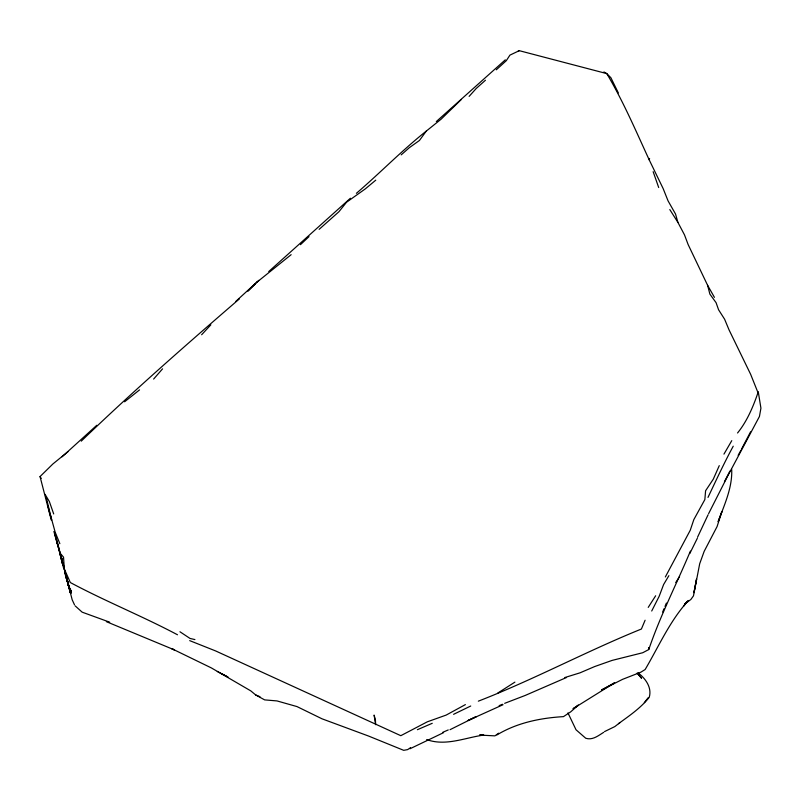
<?xml version="1.0" encoding="UTF-8"?>
<svg xmlns="http://www.w3.org/2000/svg" width="801" height="801" viewBox="0 0 801 801"><rect width="100%" height="100%" fill="white"/><g stroke="black" fill="none" stroke-linecap="round" stroke-linejoin="round"><path stroke-width="1.2" d="M714.432 297.351L707.603 285.296L688.139 244.565L684.495 234.873L677.896 222.378L675.523 214.017L668.064 200.881L663.158 188.605L649.2 159.85L649.591 158.458M564.795 677.546L579.974 672.85L594.652 666.562L612.104 660.404L642.742 652.735L648.77 649.541C660.274 615.568 676.595 584.059 690.392 551.108M662.657 612.024L664.069 608.67M665.01 606.427L666.422 603.063M645.105 620.234L641.401 629.025C586.262 651.313 533.806 679.669 478.337 701.165M719.268 465.641L713.28 479.178L705.591 490.763L704.85 499.594L693.826 519.609L690.252 530.262L665.341 576.96M707.994 497.411C716.184 480.179 724.154 462.918 733.235 446.197M708.084 514.763L697.551 537.211M689.791 553.561L697.341 538.262M729.891 471.098L724.454 481.651M651.714 611.013L659.163 596.314L663.608 584.54L668.875 575.669M741.516 449.141L750.547 431.859M738.142 455.358L740.945 450.212M708.595 513.671L727.488 476.445L759.438 416.48L760.93 408.19L758.247 391.679M723.954 454.127L731.774 440.65M648.229 607.388L655.659 595.764M675.744 582.567L679.568 576.6M461.406 99.414L441.101 119.189L426.252 131.124L419.444 140.475L409.251 147.744L401.201 154.863M686.918 601.791L683.764 606.097L683.623 605.396M644.334 702.627L648.169 697.731M737.551 432.981C747.023 421.346 753.16 406.758 757.986 392.65L750.637 374.307L729.06 329.912L724.605 319.219L718.587 309.787L716.074 302.668L709.876 294.107L707.603 285.296M153.622 379.073L162.563 368.83M469.116 96.38L476.225 88.48L485.456 80.23M201.632 334.748L210.853 324.836M51.244 519.999L40.05 476.565L52.906 463.949L68.025 451.644M248.03 290.913L257.481 281.582M247.98 290.973L255.509 283.604M257.181 281.972L291.153 254.678M300.455 244.675L309.016 236.625M62.037 456.82L96.781 425.281M258.843 280.33L235.824 301.366M350.397 198.237L268.746 271.539M505.311 59.835L436.315 121.552M496.28 69.807L506.302 60.686L509.917 55.129L519.278 50.673L606.778 73.602L610.873 77.697L618.342 92.926M356.385 193.321C380.054 173.006 401.872 150.478 426.252 131.124M319.138 229.336L338.923 211.744L346.543 202.252L365.266 188.916L375.759 180.165M81.241 441.151C132.295 391.969 185.662 345.181 239.409 298.883M124.616 401.782L139.564 389.877M619.914 722.632L614.818 726.587L604.535 731.593M498.602 733.195L494.928 735.859L479.539 735.078L483.744 735.058C464.92 737.721 445.576 746.482 426.653 739.573M410.593 747.653L407.649 749.606L403.704 750.327L368.54 736.039L322.062 718.827L296.961 706.572L276.996 700.925L264.64 699.884L255.709 694.968L250.783 690.873L211.354 667.914L171.855 648.71L174.488 649.931L106.393 621.666M497.862 692.995L514.903 682.132M603.694 732.334C598.237 735.678 592.64 740.454 585.751 738.262L576.029 729.781L567.949 712.9M618.472 723.673C629.316 715.774 640.79 708.004 649.241 697.311C652.124 687.478 645.516 678.547 638.097 672.87M496.88 734.968C516.795 722.812 540.385 717.976 563.463 716.635L570.702 711.849L578.392 705.08L573.025 708.735L614.667 682.752L601.561 689.971L622.577 679.338L640.83 672.199L645.135 669.536C658.883 646.227 669.966 620.605 688.48 600.48L684.635 604.144L690.883 599.468L693.476 595.854L699.694 563.734L704.169 551.358L717.095 526.537L721.891 511.549L718.117 521.721C724.354 504.89 732.474 487.749 731.703 469.406M465.391 704.61L446.167 715.083L427.303 721.821L400.81 735.688L215.639 650.943L189.707 640.63M410.032 748.745L443.574 732.645M450.032 729.691L476.154 716.665L467.954 720.56L503.048 704.72M517.977 51.314L519.278 50.673M453.586 714.322L470.738 706.011M417.391 729.711L432.24 723.303M566.467 677.526L525.086 695.498L504.67 703.328M442.863 732.254L448.24 729.951M499.143 705.641L502.467 704.259M194.913 639.578L190.027 638.447L179.945 631.759M109.697 622.187L82.153 612.164L75.104 605.816M255.709 694.968L259.965 696.71M221.537 673.681L227.995 677.075L217.291 671.448M177.502 634.772C142.368 616.129 105.321 601.271 70.328 582.537L64.34 569.01L63.529 557.146L60.225 553.281M603.914 71.94L606.778 73.602C623.218 101.256 635.794 130.743 649.2 159.85M637.155 673.06L641.571 678.227L638.027 674.062M669.806 209.562L677.896 222.378M40.05 476.565L41.221 478.437M45.046 494.297L49.362 501.556L53.697 513.952M68.796 586.502L71.349 591.478L68.365 585.651L65.582 574.968L70.858 592.93L66.333 577.771L68.796 586.502L68.365 585.651M74.473 604.755L72.17 599.759L64.931 571.524M59.855 543.669L55.169 532.174L50.433 514.913M653.145 171.654L658.692 187.524M64.841 573.326L67.044 580.164L63.96 568.099M60.045 552.76L62.078 559.759M60.025 552.72L61.997 559.468M66.333 577.771L70.838 593.481L63.459 565.666M55.069 533.286L62.027 560.56L53.887 531.443M62.027 560.56L57.332 543.058L62.418 563.594L60.075 553.431L61.046 557.606M54.618 533.416L57.802 545.561M63.159 564.535L64.34 569.191M67.835 582.888L70.308 592.78L65.832 574.367M47.82 505.551L50.283 515.333M62.718 562.122L63.619 565.716M65.121 571.714L66.022 575.318M66.623 577.711L67.524 581.306M60.385 555.173L63.529 567.889M66.533 577.241L67.574 581.756M51.685 520.119L46.438 498.112M648.55 647.578L648.77 649.541M696.53 579.153L693.966 592.6L696.53 579.153M375.449 720.239L374.107 715.073L375.639 724.695L375.449 720.239"/></g></svg>
